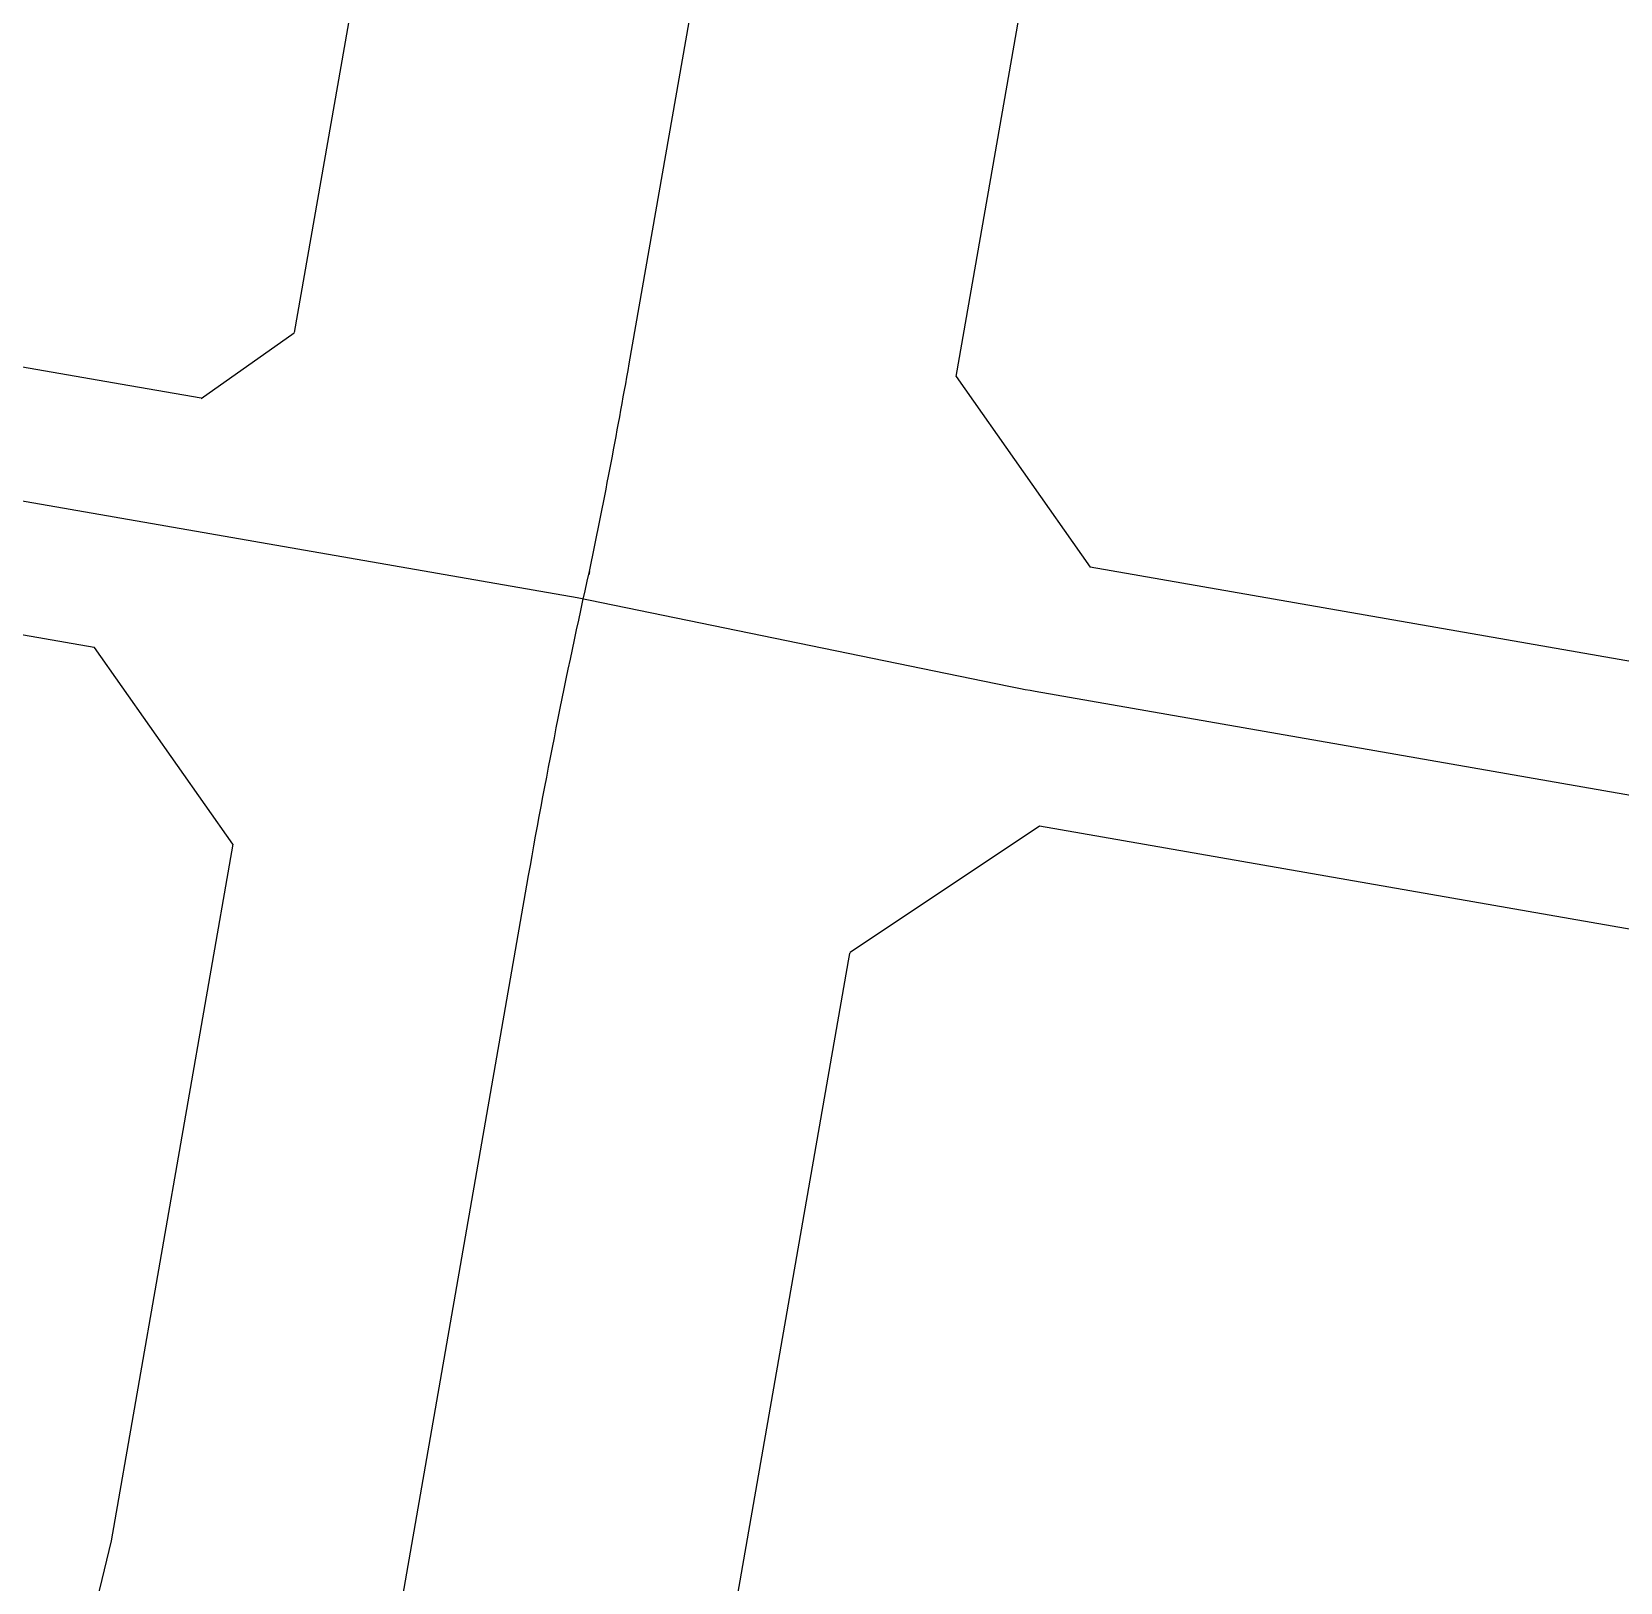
# Model space of a CAD drawing. Extents: x 529262 to 576451, y 2694391 to 2717535.
# Drawn here: x 563495.1 to 563639.7, y 2710457.1 to 2710598.2 of the extents above; entities that cross this region are included whole.
import ezdxf
from ezdxf.xclip import XClip

# ---------------------------------------------------------------- set-up
doc = ezdxf.new("R2010")
doc.units = 0
doc.header["$XCLIPFRAME"] = 0
for name, color, linetype in [('PP-COM', 7, 'Continuous'), ('RD-中线', 40, 'Continuous'), ('RD-红线', 7, 'Continuous')]:
    doc.layers.add(name, color=color, linetype=linetype)

# ---------------------------------------------------------------- blocks, each defined once
blk = doc.blocks.new('A$C19FD0107')
at = {"layer": 'RD-中线', "color": 8, "linetype": 'Continuous'}
blk.add_lwpolyline([(-7552.98, 15579.99), (-7518.8, 15777.52, 0.001468), (-7518.51, 15779.25), (-7507.59, 15844.61, -0.001839), (-7507.22, 15846.79), (-7457.8, 16129.9, -0.012142), (-7452.1, 16158.47), (-7452.17, 16158.16, 0.008143), (-7448.49, 16177.35), (-7437.37, 16240.84, 0.007817), (-7435.9, 16250.1), (-7433.31, 16268.2)], format="xyb", dxfattribs=at)
at = {"layer": 'RD-中线', "color": 8, "linetype": 'Continuous', "flags": 128}
blk.add_lwpolyline([(-7453.22, 16156.07), (-7578.93, 16177.97), (-7600.23, 16181.99)], dxfattribs=at)
blk.add_lwpolyline([(-7130.8, 16098.5), (-7411.55, 16147.54, -0.007596), (-7415.13, 16148.22), (-7453.22, 16156.07)], format="xyb", dxfattribs=at)
at = {"layer": 'RD-红线', "color": 8, "linetype": 'Continuous', "flags": 128}
for points in [[(-7465.6, 16256.58), (-7466.46, 16251.65), (-7478.97, 16180.19)], [(-7418.75, 16176.21), (-7407.34, 16241.37), (-7406.48, 16246.29)], [(-7487.45, 16174.22), (-7495.49, 16175.62), (-7578.83, 16190.13)], [(-7497.15, 16151.55), (-7497.17, 16151.55), (-7580.65, 16166.09)], [(-7320.53, 16143.82), (-7406.56, 16158.85)], [(-7155.67, 16090.66), (-7411.16, 16135.29)], [(-7484.56, 16133.63), (-7495.62, 16070.24)], [(-7472.51, 15869.35), (-7461.46, 15934.24), (-7452.15, 15987.8), (-7428.55, 16123.02), (-7428.4, 16123.68), (-7428.38, 16123.77)], [(-7495.62, 16070.24), (-7506.01, 16027.42)]]:
    blk.add_lwpolyline(points, dxfattribs=at)
at = {"layer": 'RD-红线', "color": 8, "linetype": 'Continuous'}
for points in [[(-7487.45, 16174.21), (-7478.97, 16180.17)], [(-7484.56, 16133.63), (-7497.15, 16151.55)]]:
    blk.add_lwpolyline(points, dxfattribs=at)
for points in [[(-7418.75, 16176.21), (-7406.56, 16158.85, 0.414318)], [(-7411.16, 16135.29), (-7428.38, 16123.77, 0.400728)]]:
    blk.add_lwpolyline(points, format="xyb", dxfattribs=at)

msp = doc.modelspace()

# ---------------------------------------------------------------- block references
at = {"layer": 'PP-COM'}
ref = msp.add_blockref('A$C19FD0107', (570997.993, 2694390.603), dxfattribs=at)
XClip(ref).set_block_clipping_path([(-9366.4383134884, 14428.6043910822), (-3328.4480743363, 17452.7484863754)])

doc.saveas('drawing.dxf')
